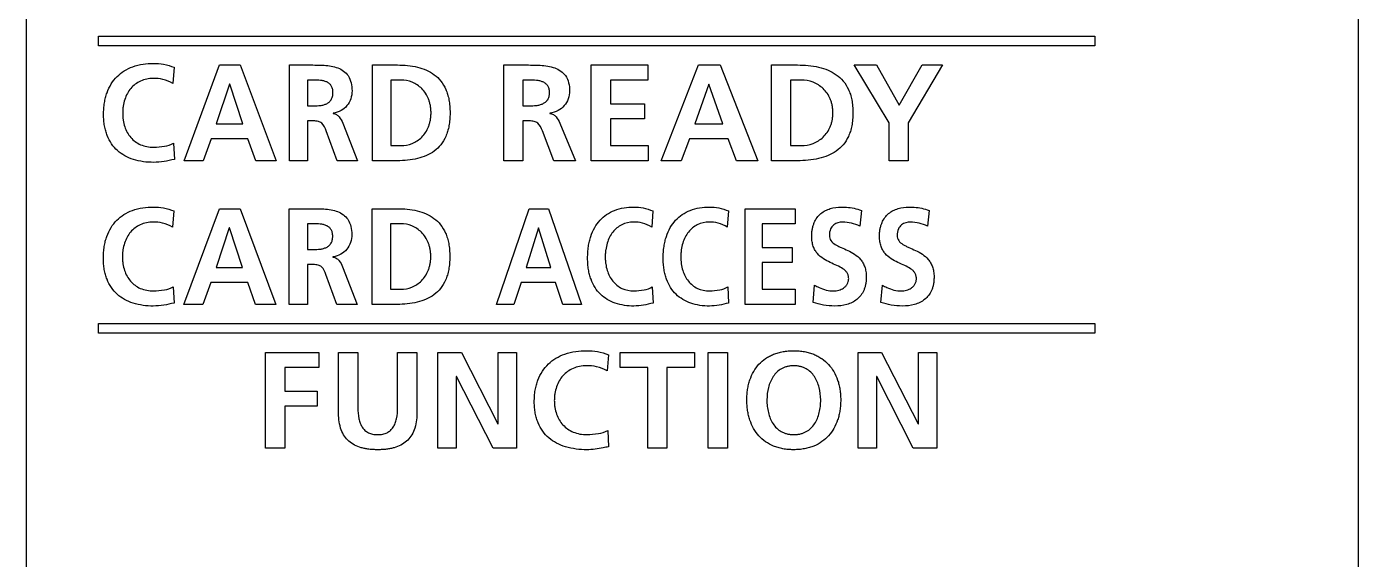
# Model space of a CAD drawing. Extents: x -3 to 202, y 0 to 153.
# Drawn here: x 174.3 to 202.1, y 93.16 to 104.28 of the extents above; entities that cross this region are included whole.
import ezdxf

# ---------------------------------------------------------------- set-up
doc = ezdxf.new("R2010")
doc.units = 0
doc.header["$LTSCALE"] = 19.36
doc.layers.get('0').update_dxf_attribs({"linetype": 'CONTINUOUS'})

msp = doc.modelspace()

# ---------------------------------------------------------------- linework, layer by layer
at = {"color": 7, "linetype": 'CONTINUOUS'}
for p, q in [((174.2985, 18.9832), (174.2985, 123.9832)), ((202.0985, 18.9832), (202.0985, 123.9832)), ((175.7992, 104.0826), (196.5993, 104.0826)), ((175.7992, 103.8824), (175.7992, 104.0826)), ((196.5993, 104.0826), (196.5993, 103.8824)), ((196.5993, 103.8824), (175.7992, 103.8824)), ((177.3791, 103.4328), (177.3519, 103.0949)), ((177.5872, 101.4826), (178.3279, 103.4814)), ((178.3279, 103.4814), (178.7585, 103.4814)), ((178.7585, 103.4814), (179.5047, 101.4826)), ((179.7835, 103.4814), (180.1948, 103.4814)), ((179.7835, 101.4826), (179.7835, 103.4814)), ((181.5198, 103.4814), (182.04, 103.4814)), ((181.5198, 101.4826), (181.5198, 103.4814)), ((184.2576, 103.4814), (184.6903, 103.4814)), ((184.2576, 101.4826), (184.2576, 103.4814)), ((186.0856, 103.4814), (187.2652, 103.4814)), ((186.0856, 101.4826), (186.0856, 103.4814)), ((187.2652, 103.4814), (187.2652, 103.1665)), ((187.5435, 101.4826), (188.3225, 103.4814)), ((188.3225, 103.4814), (188.7748, 103.4814)), ((188.7748, 103.4814), (189.5596, 101.4826)), ((189.8462, 103.4814), (190.3933, 103.4814)), ((189.8462, 101.4826), (189.8462, 103.4814)), ((191.5708, 103.4814), (192.0404, 103.4814)), ((192.3012, 102.2729), (191.5708, 103.4814)), ((192.0404, 103.4814), (192.5131, 102.6425)), ((192.5131, 102.6425), (192.994, 103.4814)), ((193.4181, 103.4814), (192.7022, 102.2729)), ((192.994, 103.4814), (193.4181, 103.4814)), ((180.2902, 103.1665), (180.1648, 103.1665)), ((180.1648, 103.1665), (180.1648, 102.628)), ((182.1134, 103.1665), (181.9012, 103.1665)), ((181.9012, 103.1665), (181.9012, 101.7974)), ((184.7902, 103.1665), (184.6586, 103.1665)), ((184.6586, 103.1665), (184.6586, 102.628)), ((187.2652, 103.1665), (186.4862, 103.1665)), ((186.4862, 103.1665), (186.4862, 102.6739)), ((190.4705, 103.1665), (190.2472, 103.1665)), ((190.2472, 103.1665), (190.2472, 101.7974)), ((178.5325, 103.0804), (178.2573, 102.2556)), ((178.538, 103.0804), (178.5325, 103.0804)), ((178.813, 102.2556), (178.538, 103.0804)), ((188.5371, 103.0804), (188.2477, 102.2556)), ((188.5429, 103.0804), (188.5371, 103.0804)), ((188.832, 102.2556), (188.5429, 103.0804)), ((180.1648, 102.628), (180.2902, 102.628)), ((184.6586, 102.628), (184.7902, 102.628)), ((186.4862, 102.6739), (187.1994, 102.6739)), ((187.1994, 102.6739), (187.1994, 102.359)), ((180.2875, 102.3132), (180.1648, 102.3132)), ((180.1648, 102.3132), (180.1648, 101.4826)), ((180.6988, 102.4761), (180.6988, 102.4706)), ((184.7875, 102.3132), (184.6586, 102.3132)), ((184.6586, 102.3132), (184.6586, 101.4826)), ((185.2202, 102.4761), (185.2202, 102.4706)), ((187.1994, 102.359), (186.4862, 102.359)), ((186.4862, 102.359), (186.4862, 101.7974)), ((178.2573, 102.2556), (178.813, 102.2556)), ((180.7801, 101.4826), (180.5514, 102.1068)), ((180.9, 102.2642), (181.2052, 101.4826)), ((185.3059, 101.4826), (185.0651, 102.1068)), ((185.4317, 102.2642), (185.7528, 101.4826)), ((188.2477, 102.2556), (188.832, 102.2556)), ((192.3012, 101.4826), (192.3012, 102.2729)), ((192.7022, 102.2729), (192.7022, 101.4826)), ((177.3653, 101.8464), (177.3819, 101.5111)), ((178.1484, 101.9408), (177.982, 101.4826)), ((178.9191, 101.9408), (178.1484, 101.9408)), ((179.0824, 101.4826), (178.9191, 101.9408)), ((181.9012, 101.7974), (182.1134, 101.7974)), ((186.4862, 101.7974), (187.2707, 101.7974)), ((187.2707, 101.7974), (187.2707, 101.4826)), ((188.1333, 101.9408), (187.9587, 101.4826)), ((188.9436, 101.9408), (188.1333, 101.9408)), ((189.1159, 101.4826), (188.9436, 101.9408)), ((190.2472, 101.7974), (190.4705, 101.7974)), ((177.982, 101.4826), (177.5872, 101.4826)), ((179.5047, 101.4826), (179.0824, 101.4826)), ((180.1648, 101.4826), (179.7835, 101.4826)), ((181.2052, 101.4826), (180.7801, 101.4826)), ((182.04, 101.4826), (181.5198, 101.4826)), ((184.6586, 101.4826), (184.2576, 101.4826)), ((185.7528, 101.4826), (185.3059, 101.4826)), ((187.2707, 101.4826), (186.0856, 101.4826)), ((187.9587, 101.4826), (187.5435, 101.4826)), ((189.5596, 101.4826), (189.1159, 101.4826)), ((190.3933, 101.4826), (189.8462, 101.4826)), ((192.7022, 101.4826), (192.3012, 101.4826)), ((177.3736, 100.4328), (177.3467, 100.0949)), ((177.5817, 98.4826), (178.3227, 100.4814)), ((178.3227, 100.4814), (178.753, 100.4814)), ((178.753, 100.4814), (179.4992, 98.4826)), ((179.7783, 100.4814), (180.1896, 100.4814)), ((179.7783, 98.4826), (179.7783, 100.4814)), ((181.5146, 100.4814), (182.0348, 100.4814)), ((181.5146, 98.4826), (181.5146, 100.4814)), ((184.106, 98.4826), (184.7916, 100.4814)), ((184.7916, 100.4814), (185.1891, 100.4814)), ((185.1891, 100.4814), (185.8795, 98.4826)), ((187.3723, 100.4328), (187.3472, 100.0949)), ((188.9502, 100.4328), (188.925, 100.0949)), ((189.3012, 100.4814), (190.3392, 100.4814)), ((189.3012, 98.4826), (189.3012, 100.4814)), ((190.3392, 100.4814), (190.3392, 100.1665)), ((191.7231, 100.4442), (191.6904, 100.1148)), ((193.1373, 100.4442), (193.1046, 100.1148)), ((178.527, 100.0804), (178.2521, 99.2556)), ((178.5325, 100.0804), (178.527, 100.0804)), ((178.8075, 99.2556), (178.5325, 100.0804)), ((180.2847, 100.1665), (180.1593, 100.1665)), ((180.1593, 100.1665), (180.1593, 99.6281)), ((182.1082, 100.1665), (181.8956, 100.1665)), ((181.8956, 100.1665), (181.8956, 98.7974)), ((184.9804, 100.0804), (184.7258, 99.2556)), ((184.9852, 100.0804), (184.9804, 100.0804)), ((185.2398, 99.2556), (184.9852, 100.0804)), ((190.3392, 100.1665), (189.654, 100.1665)), ((189.654, 100.1665), (189.654, 99.6739)), ((180.1593, 99.6281), (180.2847, 99.6281)), ((189.654, 99.6739), (190.2813, 99.6739)), ((190.2813, 99.6739), (190.2813, 99.359)), ((178.2521, 99.2556), (178.8075, 99.2556)), ((180.282, 99.3132), (180.1593, 99.3132)), ((180.1593, 99.3132), (180.1593, 98.4826)), ((180.6933, 99.4761), (180.6933, 99.4706)), ((180.8948, 99.2643), (181.1997, 98.4826)), ((184.7258, 99.2556), (185.2398, 99.2556)), ((190.2813, 99.359), (189.654, 99.359)), ((189.654, 99.359), (189.654, 98.7974)), ((180.7749, 98.4826), (180.5462, 99.1068)), ((177.3602, 98.8464), (177.3764, 98.5112)), ((178.1432, 98.9408), (177.9768, 98.4826)), ((178.9139, 98.9408), (178.1432, 98.9408)), ((179.0772, 98.4826), (178.9139, 98.9408)), ((181.8956, 98.7974), (182.1082, 98.7974)), ((184.6248, 98.9408), (184.4712, 98.4826)), ((185.338, 98.9408), (184.6248, 98.9408)), ((185.4892, 98.4826), (185.338, 98.9408)), ((187.3596, 98.8464), (187.3747, 98.5112)), ((188.9374, 98.8464), (188.9526, 98.5112)), ((189.654, 98.7974), (190.3444, 98.7974)), ((190.3444, 98.7974), (190.3444, 98.4826)), ((190.7154, 98.5256), (190.7482, 98.8863)), ((192.1296, 98.5256), (192.1624, 98.8863)), ((177.9768, 98.4826), (177.5817, 98.4826)), ((179.4992, 98.4826), (179.0772, 98.4826)), ((180.1593, 98.4826), (179.7783, 98.4826)), ((181.1997, 98.4826), (180.7749, 98.4826)), ((182.0348, 98.4826), (181.5146, 98.4826)), ((184.4712, 98.4826), (184.106, 98.4826)), ((185.8795, 98.4826), (185.4892, 98.4826)), ((190.3444, 98.4826), (189.3012, 98.4826)), ((175.7992, 98.0826), (196.5993, 98.0826)), ((175.7992, 97.8824), (175.7992, 98.0826)), ((196.5993, 97.8824), (175.7992, 97.8824)), ((196.5993, 98.0826), (196.5993, 97.8824)), ((179.2846, 97.4814), (180.3956, 97.4814)), ((179.2846, 95.4826), (179.2846, 97.4814)), ((180.3956, 97.4814), (180.3956, 97.1665)), ((180.8115, 97.4814), (181.2121, 97.4814)), ((180.8115, 96.2043), (180.8115, 97.4814)), ((181.2121, 97.4814), (181.2121, 96.3273)), ((182.0427, 97.4814), (182.4438, 97.4814)), ((182.0427, 96.3273), (182.0427, 97.4814)), ((182.4438, 97.4814), (182.4438, 96.2043)), ((182.8823, 97.4814), (183.375, 97.4814)), ((182.8823, 95.4826), (182.8823, 97.4814)), ((183.375, 97.4814), (184.1367, 95.9866)), ((184.1425, 97.4814), (184.5263, 97.4814)), ((184.1425, 95.9866), (184.1425, 97.4814)), ((184.5263, 97.4814), (184.5263, 95.4826)), ((186.4452, 97.4328), (186.4166, 97.0949)), ((186.6919, 97.4814), (188.2384, 97.4814)), ((186.6919, 97.1665), (186.6919, 97.4814)), ((188.2384, 97.4814), (188.2384, 97.1665)), ((188.5288, 97.4814), (188.9298, 97.4814)), ((188.5288, 95.4826), (188.5288, 97.4814)), ((188.9298, 97.4814), (188.9298, 95.4826)), ((191.6542, 97.4814), (192.1469, 97.4814)), ((191.6542, 95.4826), (191.6542, 97.4814)), ((192.1469, 97.4814), (192.9082, 95.9866)), ((192.9141, 97.4814), (193.2979, 97.4814)), ((192.9141, 95.9866), (192.9141, 97.4814)), ((193.2979, 97.4814), (193.2979, 95.4826)), ((180.3956, 97.1665), (179.6853, 97.1665)), ((179.6853, 97.1665), (179.6853, 96.6739)), ((187.2648, 97.1665), (186.6919, 97.1665)), ((187.2648, 95.4826), (187.2648, 97.1665)), ((188.2384, 97.1665), (187.6658, 97.1665)), ((187.6658, 97.1665), (187.6658, 95.4826)), ((183.2716, 96.9774), (183.2661, 96.9774)), ((183.2661, 96.9774), (183.2661, 95.4826)), ((184.0364, 95.4826), (183.2716, 96.9774)), ((192.0435, 96.9774), (192.038, 96.9774)), ((192.038, 96.9774), (192.038, 95.4826)), ((192.8083, 95.4826), (192.0435, 96.9774)), ((179.6853, 96.6739), (180.3612, 96.6739)), ((180.3612, 96.6739), (180.3612, 96.359)), ((180.3612, 96.359), (179.6853, 96.359)), ((179.6853, 96.359), (179.6853, 95.4826)), ((184.1367, 95.9866), (184.1425, 95.9866)), ((192.9082, 95.9866), (192.9141, 95.9866)), ((186.4308, 95.8464), (186.448, 95.5112)), ((179.6853, 95.4826), (179.2846, 95.4826)), ((183.2661, 95.4826), (182.8823, 95.4826)), ((184.5263, 95.4826), (184.0364, 95.4826)), ((187.6658, 95.4826), (187.2648, 95.4826)), ((188.9298, 95.4826), (188.5288, 95.4826)), ((192.038, 95.4826), (191.6542, 95.4826)), ((193.2979, 95.4826), (192.8083, 95.4826))]:
    msp.add_line(p, q, dxfattribs=at)
for points, knots in [([(176.9485, 101.4481), (176.8062, 101.4481), (176.5961, 101.4732), (176.3469, 101.579), (176.1913, 101.689), (176.0653, 101.8324), (175.9896, 101.9768), (175.9466, 102.1057), (175.9228, 102.2124), (175.9109, 102.3067), (175.9061, 102.3859), (175.9049, 102.4479), (175.9061, 102.5103), (175.9106, 102.5913), (175.9217, 102.6883), (175.9442, 102.7991), (175.985, 102.9343), (176.0572, 103.0875), (176.1792, 103.2434), (176.3328, 103.3657), (176.5843, 103.4866), (176.8015, 103.5158), (176.9485, 103.5158)], [0, 0, 0, 0, 0.1282194, 0.1864203, 0.2424287, 0.2983827, 0.3568519, 0.3879177, 0.4206079, 0.4552279, 0.4733551, 0.4920693, 0.5110789, 0.5295808, 0.5651463, 0.5989711, 0.6312765, 0.6922477, 0.7503482, 0.8080039, 0.8675941, 1, 1, 1, 1]), ([(176.9485, 103.5158), (177.0188, 103.5158), (177.1656, 103.5005), (177.3084, 103.4619), (177.3791, 103.4328)], [0, 0, 0, 0, 0.4793462, 1, 1, 1, 1]), ([(180.1948, 103.4814), (180.2989, 103.4814), (180.4539, 103.4828), (180.6556, 103.4606), (180.7951, 103.4251), (180.9191, 103.3618), (181.0616, 103.216), (181.0909, 103.05), (181.0909, 102.9402)], [0, 0, 0, 0, 0.2590775, 0.3849479, 0.503667, 0.6155466, 0.726778, 1, 1, 1, 1]), ([(182.04, 103.4814), (182.1799, 103.4814), (182.3873, 103.4647), (182.6439, 103.3813), (182.8123, 103.2855), (182.9536, 103.1492), (183.0398, 103.0026), (183.0892, 102.8667), (183.1171, 102.7497), (183.1309, 102.6441), (183.1367, 102.5536), (183.1381, 102.482), (183.1367, 102.4104), (183.1309, 102.3198), (183.1171, 102.2143), (183.0892, 102.0972), (183.0398, 101.9613), (182.9536, 101.8148), (182.8123, 101.6784), (182.6439, 101.5826), (182.3873, 101.4992), (182.1799, 101.4826), (182.04, 101.4826)], [0, 0, 0, 0, 0.1234038, 0.1810895, 0.2368133, 0.2927297, 0.3523319, 0.3849069, 0.4200251, 0.4582188, 0.4786323, 0.5, 0.5213677, 0.5417812, 0.5799749, 0.6150931, 0.6476681, 0.7072703, 0.7631867, 0.8189105, 0.8765962, 1, 1, 1, 1]), ([(184.6903, 103.4814), (184.7997, 103.4814), (184.9626, 103.4828), (185.1744, 103.4606), (185.3208, 103.4252), (185.4506, 103.3624), (185.5999, 103.2184), (185.6322, 103.0504), (185.6322, 102.9402)], [0, 0, 0, 0, 0.2634483, 0.3913897, 0.5117658, 0.6243808, 0.734728, 1, 1, 1, 1]), ([(190.3933, 103.4814), (190.5404, 103.4814), (190.7578, 103.4649), (191.0277, 103.3816), (191.2044, 103.2862), (191.3531, 103.1502), (191.4444, 103.0032), (191.4965, 102.8669), (191.5258, 102.7498), (191.5404, 102.6442), (191.5464, 102.5536), (191.5479, 102.482), (191.5464, 102.4104), (191.5404, 102.3198), (191.5258, 102.2142), (191.4965, 102.0971), (191.4444, 101.9608), (191.3531, 101.8137), (191.2044, 101.6778), (191.0277, 101.5824), (190.7578, 101.4991), (190.5404, 101.4826), (190.3933, 101.4826)], [0, 0, 0, 0, 0.126202, 0.1849432, 0.2412731, 0.2971522, 0.3559569, 0.3878561, 0.4221316, 0.4593353, 0.4792053, 0.5, 0.5207947, 0.5406647, 0.5778684, 0.6121439, 0.6440431, 0.7028478, 0.7587269, 0.8150568, 0.873798, 1, 1, 1, 1]), ([(176.9406, 103.201), (176.8503, 103.201), (176.6723, 103.167), (176.4942, 103.0291), (176.3969, 102.886), (176.3431, 102.7613), (176.3161, 102.6474), (176.305, 102.5511), (176.3023, 102.4763), (176.305, 102.4018), (176.3158, 102.3066), (176.3424, 102.1942), (176.3959, 102.0713), (176.4937, 101.93), (176.6759, 101.7948), (176.856, 101.7633), (176.9485, 101.7633)], [0, 0, 0, 0, 0.1257145, 0.2428695, 0.3029401, 0.3653613, 0.4309092, 0.4650608, 0.5001885, 0.5350154, 0.5688077, 0.6335029, 0.6950086, 0.7543005, 0.8712802, 1, 1, 1, 1]), ([(177.3519, 103.0949), (177.2873, 103.1333), (177.1526, 103.1897), (177.0084, 103.201), (176.9406, 103.201)], [0, 0, 0, 0, 0.5254599, 1, 1, 1, 1]), ([(180.2902, 102.628), (180.3377, 102.628), (180.4086, 102.6306), (180.4997, 102.6482), (180.5624, 102.6709), (180.6174, 102.7061), (180.653, 102.7478), (180.6733, 102.788), (180.6848, 102.8232), (180.6905, 102.8554), (180.6929, 102.8834), (180.6935, 102.9055), (180.6929, 102.9273), (180.6906, 102.9542), (180.6849, 102.9852), (180.6736, 103.0188), (180.6534, 103.0572), (180.6179, 103.0966), (180.5631, 103.129), (180.5006, 103.1494), (180.4091, 103.1648), (180.3381, 103.1665), (180.2902, 103.1665)], [0, 0, 0, 0, 0.1282826, 0.1906506, 0.2502029, 0.3074432, 0.3651439, 0.395823, 0.4287209, 0.4646789, 0.4840724, 0.5045345, 0.5242979, 0.5429931, 0.5775674, 0.609125, 0.6385446, 0.6941096, 0.7498773, 0.8086169, 0.8707425, 1, 1, 1, 1]), ([(182.1134, 101.7974), (182.1924, 101.7974), (182.3129, 101.8212), (182.4546, 101.8963), (182.5502, 101.9745), (182.6307, 102.0735), (182.6813, 102.1712), (182.7109, 102.2578), (182.7276, 102.3285), (182.7378, 102.4037), (182.7412, 102.482), (182.7378, 102.5603), (182.7276, 102.6355), (182.7109, 102.7063), (182.6813, 102.7929), (182.6307, 102.8906), (182.5502, 102.9896), (182.4546, 103.0677), (182.3129, 103.1428), (182.1924, 103.1665), (182.1134, 103.1665)], [0, 0, 0, 0, 0.114571, 0.1725432, 0.2315493, 0.2924356, 0.356377, 0.3899981, 0.4249793, 0.4615572, 0.4999812, 0.5384326, 0.5750306, 0.6100255, 0.6436546, 0.7075986, 0.7684765, 0.8274709, 0.8854335, 1, 1, 1, 1]), ([(184.7902, 102.628), (184.8402, 102.628), (184.9147, 102.6306), (185.0106, 102.6482), (185.0764, 102.6708), (185.1342, 102.7058), (185.1718, 102.7476), (185.1933, 102.7879), (185.2054, 102.8231), (185.2114, 102.8554), (185.2139, 102.8834), (185.2145, 102.9055), (185.2139, 102.9273), (185.2114, 102.9542), (185.2055, 102.9853), (185.1935, 103.0189), (185.1722, 103.0574), (185.1346, 103.0969), (185.0771, 103.1291), (185.0115, 103.1494), (184.9153, 103.1648), (184.8405, 103.1665), (184.7902, 103.1665)], [0, 0, 0, 0, 0.130692, 0.1940865, 0.2543589, 0.3117774, 0.3688491, 0.398865, 0.4308727, 0.4657356, 0.4845139, 0.5043202, 0.5234502, 0.5415529, 0.5750781, 0.6057937, 0.6346009, 0.6896414, 0.7456743, 0.8051876, 0.8683609, 1, 1, 1, 1]), ([(190.4705, 101.7974), (190.5533, 101.7974), (190.6794, 101.8209), (190.8286, 101.896), (190.9292, 101.974), (191.0139, 102.073), (191.0673, 102.1709), (191.0985, 102.2577), (191.1161, 102.3284), (191.1268, 102.4037), (191.1304, 102.482), (191.1268, 102.5603), (191.1161, 102.6356), (191.0985, 102.7064), (191.0673, 102.7931), (191.0139, 102.8911), (190.9292, 102.99), (190.8286, 103.068), (190.6794, 103.1431), (190.5533, 103.1665), (190.4705, 103.1665)], [0, 0, 0, 0, 0.117356, 0.1762325, 0.2356328, 0.2963174, 0.3594488, 0.3924584, 0.4267098, 0.4624597, 0.4999811, 0.5375294, 0.573299, 0.6075636, 0.640581, 0.7037148, 0.7643915, 0.8237807, 0.8826482, 1, 1, 1, 1]), ([(181.0909, 102.9402), (181.0909, 102.8319), (181.0368, 102.6613), (180.8642, 102.5189), (180.7556, 102.4842), (180.6988, 102.4761)], [0, 0, 0, 0, 0.4938886, 0.7382153, 1, 1, 1, 1]), ([(185.6322, 102.9402), (185.6322, 102.8838), (185.614, 102.772), (185.5291, 102.6253), (185.3928, 102.5181), (185.2797, 102.4842), (185.2202, 102.4761)], [0, 0, 0, 0, 0.2497564, 0.4897012, 0.7340001, 1, 1, 1, 1]), ([(180.5514, 102.1068), (180.5303, 102.1643), (180.496, 102.2544), (180.3826, 102.31), (180.3214, 102.3132), (180.2875, 102.3132)], [0, 0, 0, 0, 0.5037121, 0.720589, 1, 1, 1, 1]), ([(180.6988, 102.4706), (180.7232, 102.4686), (180.7719, 102.4515), (180.8455, 102.3806), (180.8799, 102.3113), (180.9, 102.2642)], [0, 0, 0, 0, 0.243921, 0.4909166, 1, 1, 1, 1]), ([(185.0651, 102.1068), (185.0429, 102.1647), (185.0053, 102.2557), (184.8871, 102.31), (184.8232, 102.3132), (184.7875, 102.3132)], [0, 0, 0, 0, 0.4952646, 0.7145348, 1, 1, 1, 1]), ([(185.2202, 102.4706), (185.2457, 102.4686), (185.2964, 102.4519), (185.3739, 102.3814), (185.4104, 102.3115), (185.4317, 102.2642)], [0, 0, 0, 0, 0.2491949, 0.4970075, 1, 1, 1, 1]), ([(176.9485, 101.7633), (177.0259, 101.7633), (177.1676, 101.7791), (177.3083, 101.8152), (177.3653, 101.8464)], [0, 0, 0, 0, 0.5435444, 1, 1, 1, 1]), ([(176.9433, 98.4481), (176.8009, 98.4481), (176.5908, 98.4732), (176.3416, 98.579), (176.186, 98.689), (176.06, 98.8324), (175.9844, 98.9768), (175.9414, 99.1057), (175.9176, 99.2124), (175.9058, 99.3067), (175.9009, 99.3859), (175.8997, 99.4479), (175.9009, 99.5103), (175.9054, 99.5913), (175.9166, 99.6883), (175.939, 99.7991), (175.9799, 99.9343), (176.052, 100.0876), (176.174, 100.2434), (176.3277, 100.3657), (176.5792, 100.4866), (176.7963, 100.5159), (176.9433, 100.5159)], [0, 0, 0, 0, 0.1282597, 0.1864609, 0.2424627, 0.2984078, 0.3568697, 0.387933, 0.4206215, 0.4552403, 0.473367, 0.4920807, 0.5110899, 0.5295914, 0.5651562, 0.5989801, 0.6312848, 0.6922546, 0.7503539, 0.8080082, 0.867597, 1, 1, 1, 1]), ([(176.9433, 100.5159), (177.0137, 100.5159), (177.1603, 100.5005), (177.303, 100.4619), (177.3736, 100.4328)], [0, 0, 0, 0, 0.4796112, 1, 1, 1, 1]), ([(180.1896, 100.4814), (180.2938, 100.4814), (180.4487, 100.4828), (180.6503, 100.4606), (180.7898, 100.4251), (180.9137, 100.3619), (181.0562, 100.216), (181.0854, 100.05), (181.0854, 99.9402)], [0, 0, 0, 0, 0.2590925, 0.3849463, 0.5036421, 0.6155011, 0.7267263, 1, 1, 1, 1]), ([(182.0348, 100.4814), (182.1748, 100.4814), (182.3822, 100.4647), (182.6388, 100.3813), (182.8071, 100.2855), (182.9485, 100.1492), (183.0346, 100.0026), (183.084, 99.8667), (183.1119, 99.7497), (183.1258, 99.6441), (183.1315, 99.5536), (183.1329, 99.482), (183.1315, 99.4104), (183.1258, 99.3198), (183.1119, 99.2143), (183.084, 99.0973), (183.0346, 98.9614), (182.9485, 98.8148), (182.8071, 98.6785), (182.6388, 98.5826), (182.3822, 98.4992), (182.1748, 98.4826), (182.0348, 98.4826)], [0, 0, 0, 0, 0.1234038, 0.1810895, 0.2368133, 0.2927297, 0.3523319, 0.3849069, 0.4200251, 0.4582188, 0.4786323, 0.5, 0.5213677, 0.5417812, 0.5799749, 0.6150931, 0.6476681, 0.7072703, 0.7631867, 0.8189105, 0.8765962, 1, 1, 1, 1]), ([(186.9744, 98.4481), (186.8425, 98.4481), (186.6466, 98.4737), (186.4165, 98.5797), (186.2725, 98.6901), (186.1563, 98.8337), (186.0868, 98.9774), (186.0473, 99.1059), (186.0252, 99.2126), (186.0143, 99.3067), (186.0098, 99.3859), (186.0087, 99.4479), (186.0098, 99.5103), (186.014, 99.5913), (186.0242, 99.6882), (186.045, 99.7989), (186.0826, 99.9338), (186.1489, 100.0863), (186.2613, 100.2421), (186.4033, 100.3649), (186.6353, 100.4859), (186.8381, 100.5159), (186.9744, 100.5159)], [0, 0, 0, 0, 0.1234794, 0.1801618, 0.2355012, 0.2917744, 0.3515422, 0.3835772, 0.4174174, 0.4533391, 0.4721647, 0.4916045, 0.5113513, 0.5305668, 0.5674766, 0.6025113, 0.6358646, 0.6983433, 0.7570101, 0.8142145, 0.8724122, 1, 1, 1, 1]), ([(186.9744, 100.5159), (187.0395, 100.5159), (187.1756, 100.5004), (187.3074, 100.4617), (187.3723, 100.4328)], [0, 0, 0, 0, 0.4779261, 1, 1, 1, 1]), ([(188.5523, 98.4481), (188.4203, 98.4481), (188.2245, 98.4737), (187.9944, 98.5797), (187.8504, 98.6901), (187.7341, 98.8337), (187.6647, 98.9774), (187.6251, 99.1059), (187.6031, 99.2126), (187.5921, 99.3067), (187.5877, 99.3859), (187.5866, 99.4479), (187.5876, 99.5103), (187.5918, 99.5913), (187.6021, 99.6882), (187.6229, 99.7989), (187.6605, 99.9338), (187.7267, 100.0863), (187.8391, 100.2421), (187.9812, 100.3649), (188.2132, 100.4859), (188.4159, 100.5159), (188.5523, 100.5159)], [0, 0, 0, 0, 0.1234794, 0.1801618, 0.2355012, 0.2917744, 0.3515422, 0.3835772, 0.4174174, 0.4533391, 0.4721647, 0.4916045, 0.5113513, 0.5305668, 0.5674766, 0.6025113, 0.6358646, 0.6983433, 0.7570101, 0.8142145, 0.8724122, 1, 1, 1, 1]), ([(188.5523, 100.5159), (188.6173, 100.5159), (188.7534, 100.5004), (188.8852, 100.4617), (188.9502, 100.4328)], [0, 0, 0, 0, 0.4779261, 1, 1, 1, 1]), ([(191.1464, 98.7633), (191.1818, 98.7633), (191.2543, 98.7739), (191.339, 98.8111), (191.3965, 98.8587), (191.431, 98.904), (191.4496, 98.9491), (191.4573, 98.9889), (191.4592, 99.0215), (191.4572, 99.0545), (191.4488, 99.0958), (191.4278, 99.1427), (191.388, 99.1897), (191.3183, 99.2438), (191.2105, 99.2973), (191.0705, 99.3571), (190.9281, 99.4308), (190.8213, 99.519), (190.7553, 99.6113), (190.7167, 99.6955), (190.6971, 99.7759), (190.6889, 99.8474), (190.6871, 99.8995), (190.6881, 99.9463), (190.6915, 99.998), (190.6997, 100.0588), (190.7162, 100.127), (190.7452, 100.2077), (190.7951, 100.296), (190.8754, 100.3812), (190.9702, 100.4441), (191.111, 100.5011), (191.2261, 100.5159), (191.3025, 100.5159)], [0, 0, 0, 0, 0.039424, 0.0807323, 0.1013463, 0.122052, 0.1435713, 0.1550306, 0.1671877, 0.1799091, 0.191769, 0.2140693, 0.2362932, 0.2597777, 0.3119951, 0.3697761, 0.4297447, 0.4903495, 0.5219063, 0.5556161, 0.5929996, 0.6136214, 0.6358098, 0.6510764, 0.6657624, 0.6935355, 0.719444, 0.7438003, 0.7890047, 0.8315063, 0.8730886, 0.914858, 1, 1, 1, 1]), ([(191.3025, 100.5159), (191.3397, 100.5159), (191.4822, 100.5106), (191.6245, 100.4815), (191.7231, 100.4442)], [0, 0, 0, 0, 0.2606377, 1, 1, 1, 1]), ([(192.5603, 98.7633), (192.5957, 98.7633), (192.6684, 98.7739), (192.7532, 98.8111), (192.8107, 98.8587), (192.8452, 98.904), (192.8638, 98.9491), (192.8715, 98.9889), (192.8734, 99.0215), (192.8714, 99.0545), (192.863, 99.0958), (192.842, 99.1427), (192.8023, 99.1897), (192.7326, 99.2438), (192.6248, 99.2973), (192.4849, 99.3571), (192.3425, 99.4308), (192.2358, 99.519), (192.1698, 99.6113), (192.1312, 99.6955), (192.1116, 99.7759), (192.1034, 99.8474), (192.1016, 99.8995), (192.1026, 99.9463), (192.106, 99.998), (192.1143, 100.0588), (192.1307, 100.127), (192.1596, 100.2077), (192.2095, 100.296), (192.2897, 100.3812), (192.3844, 100.4441), (192.5251, 100.5011), (192.6403, 100.5159), (192.7167, 100.5159)], [0, 0, 0, 0, 0.0394989, 0.0808434, 0.1014653, 0.1221748, 0.1436956, 0.1551554, 0.167313, 0.180035, 0.1918951, 0.2141947, 0.2364154, 0.2598945, 0.312096, 0.369858, 0.4298084, 0.4904, 0.5219534, 0.5556619, 0.593046, 0.6136684, 0.6358577, 0.6511249, 0.6658114, 0.6935845, 0.7194913, 0.7438434, 0.7890317, 0.831509, 0.8730666, 0.9148209, 1, 1, 1, 1]), ([(192.7167, 100.5159), (192.7538, 100.5159), (192.8963, 100.5106), (193.0386, 100.4815), (193.1373, 100.4442)], [0, 0, 0, 0, 0.2603003, 1, 1, 1, 1]), ([(176.9354, 100.201), (176.8451, 100.201), (176.6671, 100.1671), (176.489, 100.0291), (176.3918, 99.886), (176.3379, 99.7613), (176.3109, 99.6474), (176.2999, 99.5511), (176.2971, 99.4763), (176.2998, 99.4018), (176.3107, 99.3066), (176.3372, 99.1942), (176.3907, 99.0713), (176.4885, 98.93), (176.6708, 98.7948), (176.8509, 98.7633), (176.9433, 98.7633)], [0, 0, 0, 0, 0.1257145, 0.2428695, 0.3029401, 0.3653613, 0.4309092, 0.4650608, 0.5001885, 0.5350154, 0.5688077, 0.6335029, 0.6950086, 0.7543005, 0.8712802, 1, 1, 1, 1]), ([(177.3467, 100.0949), (177.282, 100.1332), (177.1474, 100.1897), (177.0032, 100.201), (176.9354, 100.201)], [0, 0, 0, 0, 0.5257495, 1, 1, 1, 1]), ([(180.2847, 99.6281), (180.3322, 99.6281), (180.4031, 99.6306), (180.4943, 99.6483), (180.557, 99.6709), (180.612, 99.7061), (180.6476, 99.7478), (180.6679, 99.788), (180.6793, 99.8232), (180.685, 99.8554), (180.6874, 99.8834), (180.688, 99.9055), (180.6874, 99.9273), (180.6851, 99.9542), (180.6794, 99.9852), (180.6681, 100.0188), (180.6479, 100.0572), (180.6125, 100.0966), (180.5577, 100.129), (180.4953, 100.1494), (180.4037, 100.1648), (180.3326, 100.1665), (180.2847, 100.1665)], [0, 0, 0, 0, 0.1284008, 0.190768, 0.2502958, 0.3075016, 0.365172, 0.3958404, 0.4287307, 0.4646836, 0.4840749, 0.504535, 0.5242964, 0.5429896, 0.5775588, 0.6091089, 0.6385176, 0.6940517, 0.7497845, 0.8084995, 0.8706244, 1, 1, 1, 1]), ([(182.1082, 98.7974), (182.1871, 98.7974), (182.3077, 98.8212), (182.4493, 98.8964), (182.5449, 98.9745), (182.6255, 99.0735), (182.6761, 99.1712), (182.7057, 99.2578), (182.7224, 99.3285), (182.7326, 99.4038), (182.736, 99.482), (182.7326, 99.5603), (182.7224, 99.6356), (182.7057, 99.7063), (182.6761, 99.7929), (182.6255, 99.8906), (182.545, 99.9896), (182.4493, 100.0677), (182.3077, 100.1428), (182.1871, 100.1665), (182.1082, 100.1665)], [0, 0, 0, 0, 0.1145104, 0.1724843, 0.231503, 0.2924055, 0.356361, 0.3899875, 0.4249731, 0.4615543, 0.4999812, 0.5384355, 0.5750369, 0.6100361, 0.6436706, 0.7076287, 0.7685228, 0.8275298, 0.8854941, 1, 1, 1, 1]), ([(186.9668, 100.201), (186.883, 100.201), (186.7152, 100.1656), (186.5524, 100.0272), (186.4634, 99.8853), (186.4138, 99.7608), (186.3889, 99.6473), (186.3787, 99.5511), (186.3762, 99.4763), (186.3787, 99.4018), (186.3887, 99.3067), (186.4132, 99.1947), (186.4625, 99.072), (186.552, 98.932), (186.7189, 98.7961), (186.8886, 98.7633), (186.9744, 98.7633)], [0, 0, 0, 0, 0.1208524, 0.2364942, 0.2972285, 0.3610995, 0.428685, 0.4640046, 0.5003643, 0.5364129, 0.5713618, 0.6380716, 0.7010023, 0.7609254, 0.8762881, 1, 1, 1, 1]), ([(187.3472, 100.0949), (187.2879, 100.1329), (187.164, 100.1895), (187.0296, 100.201), (186.9668, 100.201)], [0, 0, 0, 0, 0.5284728, 1, 1, 1, 1]), ([(188.5447, 100.201), (188.4608, 100.201), (188.293, 100.1656), (188.1302, 100.0272), (188.0413, 99.8853), (187.9916, 99.7608), (187.9668, 99.6473), (187.9566, 99.5511), (187.954, 99.4763), (187.9565, 99.4018), (187.9665, 99.3067), (187.991, 99.1947), (188.0404, 99.072), (188.1298, 98.932), (188.2967, 98.7961), (188.4664, 98.7633), (188.5523, 98.7633)], [0, 0, 0, 0, 0.1208524, 0.2364942, 0.2972285, 0.3610995, 0.428685, 0.4640046, 0.5003643, 0.5364129, 0.5713618, 0.6380716, 0.7010023, 0.7609254, 0.8762881, 1, 1, 1, 1]), ([(188.925, 100.0949), (188.8658, 100.1329), (188.7418, 100.1895), (188.6075, 100.201), (188.5447, 100.201)], [0, 0, 0, 0, 0.5284728, 1, 1, 1, 1]), ([(191.3324, 100.201), (191.2683, 100.201), (191.1609, 100.1738), (191.0678, 100.0535), (191.0555, 99.9689), (191.0555, 99.923)], [0, 0, 0, 0, 0.4386209, 0.6858715, 1, 1, 1, 1]), ([(192.747, 100.201), (192.6827, 100.201), (192.5751, 100.174), (192.482, 100.0535), (192.4697, 99.9689), (192.4697, 99.923)], [0, 0, 0, 0, 0.4391812, 0.6861594, 1, 1, 1, 1]), ([(181.0854, 99.9402), (181.0854, 99.832), (181.0314, 99.6613), (180.8588, 99.5189), (180.7501, 99.4842), (180.6933, 99.4761)], [0, 0, 0, 0, 0.4937621, 0.7380388, 1, 1, 1, 1]), ([(191.0555, 99.923), (191.0555, 99.8848), (191.0794, 99.8049), (191.1607, 99.7417), (191.2354, 99.701), (191.3245, 99.6601), (191.4439, 99.6101), (191.5864, 99.5356), (191.6929, 99.4455), (191.7588, 99.3515), (191.7973, 99.2658), (191.8169, 99.1841), (191.8251, 99.1115), (191.8269, 99.0591), (191.8259, 99.0126), (191.8225, 98.9618), (191.8142, 98.9019), (191.7976, 98.8347), (191.7679, 98.7549), (191.7163, 98.6669), (191.6324, 98.5823), (191.5319, 98.5197), (191.3779, 98.4619), (191.2514, 98.4481), (191.1664, 98.4481)], [0, 0, 0, 0, 0.0505035, 0.1024, 0.131907, 0.1636843, 0.2321052, 0.3035086, 0.3761352, 0.4141437, 0.4548274, 0.4999517, 0.5248186, 0.5515462, 0.5693467, 0.5864863, 0.6189532, 0.649328, 0.6779961, 0.7316634, 0.7829945, 0.8343645, 0.8873182, 1, 1, 1, 1]), ([(192.4697, 99.923), (192.4697, 99.8848), (192.4936, 99.8049), (192.5749, 99.7417), (192.6496, 99.701), (192.7387, 99.6601), (192.8581, 99.6101), (193.0006, 99.5356), (193.1071, 99.4455), (193.173, 99.3515), (193.2115, 99.2658), (193.2311, 99.1841), (193.2393, 99.1115), (193.2411, 99.0591), (193.2401, 99.0126), (193.2367, 98.9618), (193.2284, 98.9019), (193.2118, 98.8347), (193.1822, 98.7549), (193.1305, 98.6669), (193.0466, 98.5823), (192.9462, 98.5197), (192.7921, 98.4619), (192.6656, 98.4481), (192.5806, 98.4481)], [0, 0, 0, 0, 0.0505035, 0.1024, 0.131907, 0.1636843, 0.2321052, 0.3035086, 0.3761352, 0.4141437, 0.4548274, 0.4999517, 0.5248186, 0.5515462, 0.5693467, 0.5864863, 0.6189532, 0.649328, 0.6779961, 0.7316634, 0.7829945, 0.8343645, 0.8873182, 1, 1, 1, 1]), ([(180.5462, 99.1068), (180.5251, 99.1644), (180.4907, 99.2544), (180.3772, 99.31), (180.316, 99.3132), (180.282, 99.3132)], [0, 0, 0, 0, 0.5036103, 0.7206302, 1, 1, 1, 1]), ([(180.6933, 99.4706), (180.7177, 99.4686), (180.7664, 99.4515), (180.8401, 99.3806), (180.8746, 99.3113), (180.8948, 99.2643)], [0, 0, 0, 0, 0.2437901, 0.490729, 1, 1, 1, 1]), ([(176.9433, 98.7633), (177.0207, 98.7633), (177.1624, 98.7792), (177.303, 98.8152), (177.3602, 98.8464)], [0, 0, 0, 0, 0.5429571, 1, 1, 1, 1]), ([(186.9744, 98.7633), (187.0459, 98.7633), (187.1774, 98.7792), (187.3073, 98.8156), (187.3596, 98.8464)], [0, 0, 0, 0, 0.5412603, 1, 1, 1, 1]), ([(188.5523, 98.7633), (188.6238, 98.7633), (188.7552, 98.7792), (188.8852, 98.8156), (188.9374, 98.8464)], [0, 0, 0, 0, 0.5412603, 1, 1, 1, 1]), ([(190.7482, 98.8863), (190.7784, 98.8677), (190.9011, 98.801), (191.0421, 98.7633), (191.1464, 98.7633)], [0, 0, 0, 0, 0.2539844, 1, 1, 1, 1]), ([(192.1624, 98.8863), (192.1926, 98.8677), (192.3152, 98.8011), (192.456, 98.7633), (192.5603, 98.7633)], [0, 0, 0, 0, 0.2540715, 1, 1, 1, 1]), ([(191.1664, 98.4481), (191.0887, 98.4481), (190.9347, 98.4595), (190.788, 98.5052), (190.7154, 98.5256)], [0, 0, 0, 0, 0.5073477, 1, 1, 1, 1]), ([(192.5806, 98.4481), (192.5029, 98.4481), (192.3488, 98.4595), (192.2022, 98.5052), (192.1296, 98.5256)], [0, 0, 0, 0, 0.5076239, 1, 1, 1, 1]), ([(185.9929, 95.4481), (185.8433, 95.4481), (185.6233, 95.4729), (185.361, 95.5786), (185.1974, 95.6883), (185.0647, 95.8315), (184.9847, 95.9764), (184.9394, 96.1056), (184.9143, 96.2124), (184.9019, 96.3067), (184.8968, 96.3859), (184.8956, 96.4479), (184.8968, 96.5103), (184.9015, 96.5913), (184.9132, 96.6884), (184.9369, 96.7992), (184.9799, 96.9347), (185.0562, 97.0884), (185.1847, 97.2442), (185.3463, 97.3663), (185.6113, 97.487), (185.8385, 97.5159), (185.9929, 97.5159)], [0, 0, 0, 0, 0.1312977, 0.1904861, 0.24694, 0.3027007, 0.3603312, 0.3907641, 0.4227006, 0.4564655, 0.4741337, 0.4923707, 0.5108955, 0.5289283, 0.5636108, 0.5966422, 0.6282627, 0.688258, 0.746006, 0.8039703, 0.8644706, 1, 1, 1, 1]), ([(185.9929, 97.5159), (186.0668, 97.5159), (186.2206, 97.5005), (186.3707, 97.462), (186.4452, 97.4328)], [0, 0, 0, 0, 0.4801293, 1, 1, 1, 1]), ([(190.2838, 95.4484), (190.2739, 95.4486), (190.2448, 95.4496), (190.179, 95.4538), (190.0886, 95.4656), (189.9857, 95.4894), (189.8604, 95.5325), (189.719, 95.6083), (189.5774, 95.7337), (189.4674, 95.8885), (189.4033, 96.0367), (189.3674, 96.1651), (189.3478, 96.2683), (189.3381, 96.3576), (189.3342, 96.4313), (189.3333, 96.4878), (189.3343, 96.5444), (189.3382, 96.6179), (189.348, 96.7069), (189.3678, 96.8095), (189.4041, 96.9369), (189.4689, 97.0836), (189.5795, 97.2362), (189.6972, 97.3382), (189.8043, 97.4028), (189.8924, 97.4435), (189.9878, 97.4756), (190.0901, 97.4988), (190.18, 97.5104), (190.2551, 97.5151), (190.2938, 97.5159), (190.3134, 97.5159)], [0, 0, 0, 0, 0.0092748, 0.0272996, 0.0618954, 0.0947934, 0.1262825, 0.1861563, 0.2440735, 0.3023664, 0.3629922, 0.3946896, 0.4274802, 0.4614763, 0.4789578, 0.4967725, 0.5145767, 0.5320284, 0.5659145, 0.5985421, 0.6300398, 0.6902152, 0.7480754, 0.8056325, 0.8350621, 0.865294, 0.8966248, 0.9293404, 0.9637118, 0.9816023, 1, 1, 1, 1]), ([(190.3134, 97.5159), (190.3327, 97.5159), (190.3709, 97.5151), (190.4451, 97.5103), (190.5342, 97.4985), (190.6357, 97.4748), (190.7306, 97.4422), (190.8185, 97.4011), (190.9255, 97.3357), (191.0434, 97.2329), (191.1549, 97.08), (191.2206, 96.9334), (191.2576, 96.8064), (191.2777, 96.7045), (191.2899, 96.5978), (191.2938, 96.4878), (191.2899, 96.3777), (191.2779, 96.2706), (191.258, 96.1682), (191.2214, 96.0402), (191.1563, 95.8921), (191.0456, 95.737), (190.9038, 95.6108), (190.7626, 95.5339), (190.6378, 95.4902), (190.5357, 95.466), (190.4461, 95.4539), (190.3713, 95.4489), (190.323, 95.4479), (190.2936, 95.4482), (190.2838, 95.4484)], [0, 0, 0, 0, 0.0178691, 0.0352703, 0.0687778, 0.1007762, 0.1315234, 0.1612869, 0.1903395, 0.2473028, 0.3045623, 0.3638878, 0.3948067, 0.4267309, 0.4597775, 0.4940449, 0.5283522, 0.5615068, 0.593591, 0.6247055, 0.6844724, 0.7421568, 0.7994759, 0.8585052, 0.8894095, 0.9215881, 0.9553169, 0.9728502, 0.990869, 1, 1, 1, 1]), ([(185.9843, 97.201), (185.8896, 97.201), (185.7045, 97.1679), (185.5161, 97.0304), (185.4131, 96.8865), (185.3562, 96.7617), (185.3278, 96.6476), (185.3161, 96.5512), (185.3132, 96.4764), (185.3161, 96.4018), (185.3275, 96.3065), (185.3555, 96.1938), (185.412, 96.0708), (185.5156, 95.9287), (185.7084, 95.794), (185.8958, 95.7633), (185.9929, 95.7633)], [0, 0, 0, 0, 0.128794, 0.2469645, 0.3066215, 0.3681011, 0.432306, 0.465684, 0.4999944, 0.534011, 0.5670373, 0.6304067, 0.690993, 0.7499046, 0.868017, 1, 1, 1, 1]), ([(186.4166, 97.0949), (186.3483, 97.1335), (186.2065, 97.1898), (186.0556, 97.201), (185.9843, 97.201)], [0, 0, 0, 0, 0.5238207, 1, 1, 1, 1]), ([(190.3134, 97.201), (190.3012, 97.201), (190.2771, 97.2003), (190.2307, 97.1963), (190.1757, 97.1864), (190.1139, 97.1669), (190.0394, 97.1321), (189.9573, 97.0717), (189.8792, 96.9779), (189.8207, 96.8683), (189.7664, 96.7058), (189.7472, 96.53), (189.7562, 96.3535), (189.7788, 96.223), (189.8177, 96.1001), (189.8748, 95.9889), (189.9522, 95.8937), (190.0345, 95.8327), (190.1098, 95.7976), (190.1725, 95.778), (190.2287, 95.7681), (190.2762, 95.764), (190.3008, 95.7633), (190.3134, 95.7633)], [0, 0, 0, 0, 0.0178836, 0.0351608, 0.0681425, 0.0994804, 0.1296721, 0.1882476, 0.2467977, 0.3068677, 0.3688955, 0.4966364, 0.5625221, 0.6272162, 0.6899392, 0.75037, 0.8090969, 0.867959, 0.8984554, 0.9302651, 0.9639249, 0.9816283, 1, 1, 1, 1]), ([(190.3134, 95.7633), (190.3259, 95.7633), (190.3506, 95.764), (190.398, 95.7681), (190.4541, 95.778), (190.5169, 95.7976), (190.592, 95.8327), (190.6743, 95.8937), (190.7517, 95.9889), (190.8088, 96.1001), (190.8477, 96.223), (190.8702, 96.3535), (190.8792, 96.53), (190.86, 96.7058), (190.8057, 96.8683), (190.7473, 96.9779), (190.6692, 97.0717), (190.5872, 97.1321), (190.5127, 97.1669), (190.451, 97.1864), (190.396, 97.1963), (190.3496, 97.2003), (190.3256, 97.201), (190.3134, 97.201)], [0, 0, 0, 0, 0.0183615, 0.0360556, 0.0696992, 0.1014964, 0.1319838, 0.1908382, 0.2495686, 0.3100106, 0.3727491, 0.4374607, 0.5033647, 0.6311408, 0.6931837, 0.7532646, 0.8118181, 0.8703857, 0.9005684, 0.9318936, 0.9648589, 0.9821267, 1, 1, 1, 1]), ([(182.4438, 96.2043), (182.4438, 96.0881), (182.4239, 95.9188), (182.3272, 95.7282), (182.2315, 95.6204), (182.1109, 95.5399), (181.9944, 95.4952), (181.8922, 95.4707), (181.8085, 95.4575), (181.7355, 95.4511), (181.6747, 95.4485), (181.6276, 95.4479), (181.5806, 95.4485), (181.5197, 95.4511), (181.4467, 95.4575), (181.3631, 95.4707), (181.2609, 95.4952), (181.1444, 95.5399), (181.0238, 95.6204), (180.928, 95.7282), (180.8313, 95.9188), (180.8115, 96.0881), (180.8115, 96.2043)], [0, 0, 0, 0, 0.136806, 0.1944993, 0.2492815, 0.3046619, 0.3636186, 0.3951618, 0.4283199, 0.4632313, 0.4813791, 0.5, 0.5186209, 0.5367687, 0.5716801, 0.6048382, 0.6363814, 0.6953381, 0.7507185, 0.8055007, 0.863194, 1, 1, 1, 1]), ([(181.2121, 96.3273), (181.2121, 96.2497), (181.2196, 96.1376), (181.2589, 96.0008), (181.3009, 95.9171), (181.3587, 95.8489), (181.4202, 95.8078), (181.4759, 95.785), (181.5226, 95.7724), (181.5644, 95.7663), (181.5998, 95.7638), (181.6276, 95.7631), (181.6554, 95.7638), (181.6908, 95.7663), (181.7325, 95.7724), (181.7792, 95.785), (181.8349, 95.8078), (181.8963, 95.8489), (181.954, 95.9171), (181.996, 96.0008), (182.0353, 96.1376), (182.0427, 96.2497), (182.0427, 96.3273)], [0, 0, 0, 0, 0.1458384, 0.2087927, 0.2662948, 0.3205229, 0.3748154, 0.403316, 0.4333726, 0.4654773, 0.4824453, 0.5000899, 0.5177149, 0.5346646, 0.5667363, 0.5967652, 0.625243, 0.6795036, 0.733715, 0.7912099, 0.8541619, 1, 1, 1, 1]), ([(185.9929, 95.7633), (186.0741, 95.7633), (186.2227, 95.7792), (186.3703, 95.815), (186.4308, 95.8464)], [0, 0, 0, 0, 0.5440014, 1, 1, 1, 1]), ([(186.448, 95.5112), (186.411, 95.5024), (186.2614, 95.4694), (186.1082, 95.4481), (185.9929, 95.4481)], [0, 0, 0, 0, 0.2478925, 1, 1, 1, 1])]:
    msp.add_open_spline(points, degree=3, knots=knots, dxfattribs=at)
for points in [[(177.3819, 101.5111), (177.2402, 101.4761), (177.0945, 101.4481), (176.9485, 101.4481)], [(191.6904, 100.1148), (191.5802, 100.1689), (191.4552, 100.201), (191.3324, 100.201)], [(193.1046, 100.1148), (192.9945, 100.1689), (192.8696, 100.201), (192.747, 100.201)], [(177.3764, 98.5112), (177.2348, 98.476), (177.0892, 98.4481), (176.9433, 98.4481)], [(187.3747, 98.5112), (187.2442, 98.4762), (187.1095, 98.4481), (186.9744, 98.4481)], [(188.9526, 98.5112), (188.8221, 98.4762), (188.6873, 98.4481), (188.5523, 98.4481)]]:
    msp.add_open_spline(points, degree=3, dxfattribs=at)

doc.saveas('drawing.dxf')
